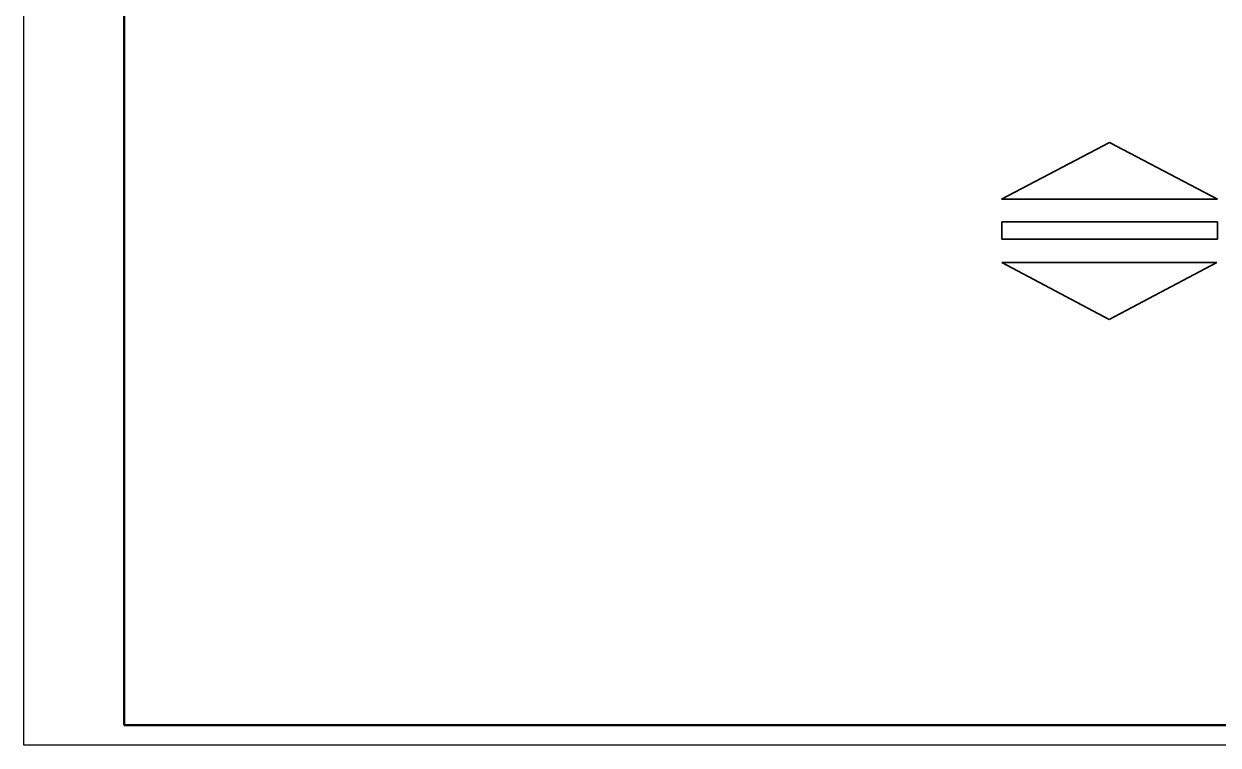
# Model space of a CAD drawing. Header units: inches. Extents: x -4475333 to 345677417, y -211198149 to 2125895.
# Drawn here: x -551023 to -506414, y 1174100 to 1201051 of the extents above; entities that cross this region are included whole.
import ezdxf

# ---------------------------------------------------------------- set-up
doc = ezdxf.new("R2010")
doc.units = ezdxf.units.IN
doc.header["$LTSCALE"] = 150
doc.header["$MEASUREMENT"] = 0
doc.linetypes.add('ACAD_ISO04W100', pattern=[30, 24, -3, 0, -3])
doc.layers.add('m', color=3, linetype='Continuous')

msp = doc.modelspace()

# ---------------------------------------------------------------- linework, layer by layer
at = {"color": 4}
msp.add_lwpolyline([(-551022.5, 1174100.1), (-551022.5, 1300100.1), (-372822.5, 1300100.1), (-372822.5, 1174100.1), (-551022.5, 1174100.1)], close=True, dxfattribs=at)
at = {"color": 4, "lineweight": 50}
msp.add_lwpolyline([(-547272.5, 1174850.1), (-373572.5, 1174850.1), (-373572.5, 1299350.1), (-547272.5, 1299350.1)], close=True, dxfattribs=at)
at = {"layer": 'm', "color": 2, "lineweight": 35}
for p, q in [((-514505.1, 1194498), (-510469.7, 1196623.5)), ((-506434.3, 1194498), (-510469.7, 1196623.5)), ((-514505.1, 1194498), (-506434.3, 1194498)), ((-514493.2, 1193657.6), (-506434.3, 1193657.6)), ((-514493.2, 1193008.7), (-506434.3, 1193008.7)), ((-514491.6, 1192130), (-510478.8, 1190002.6)), ((-506465.5, 1192129.1), (-514491.6, 1192130)), ((-506465.5, 1192129.1), (-510478.8, 1190002.6))]:
    msp.add_line(p, q, dxfattribs=at)
at = {"layer": 'm', "color": 2, "linetype": 'ACAD_ISO04W100', "lineweight": 35, "ltscale": 500}
for p, q in [((-514493.2, 1193657.6), (-514493.2, 1193008.7)), ((-506434.3, 1193657.6), (-506434.3, 1193008.7))]:
    msp.add_line(p, q, dxfattribs=at)

doc.saveas('drawing.dxf')
